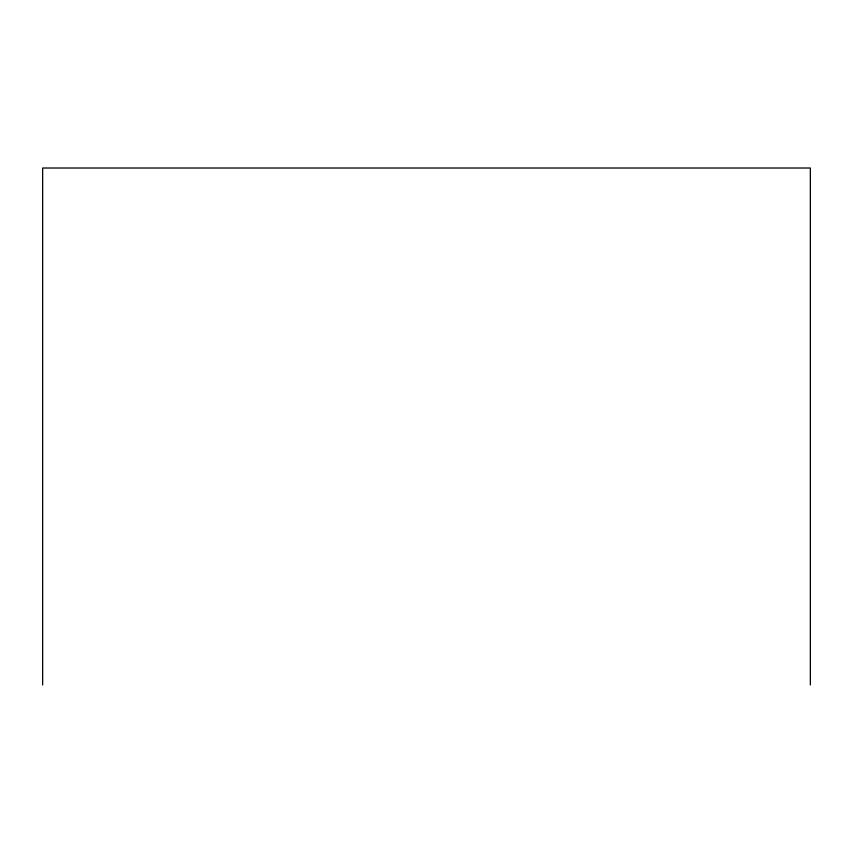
<?xml version="1.0" encoding="UTF-8"?>
<svg xmlns="http://www.w3.org/2000/svg" width="853" height="853" viewBox="0 0 853 853"><rect width="100%" height="100%" fill="white"/><g stroke="black" fill="none" stroke-linecap="round" stroke-linejoin="round"><path stroke-width="1.28" d="M810.35 684.98L810.35 168.02L42.65 168.02L42.65 684.98"/></g></svg>
